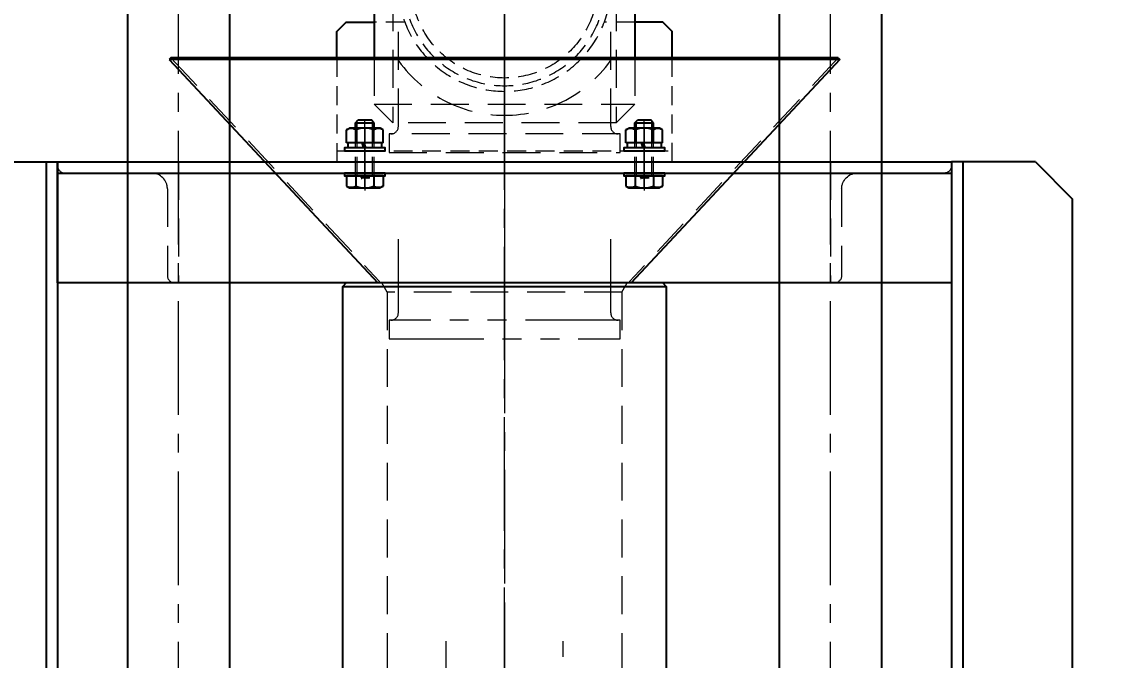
# Model space of a CAD drawing. Header units: millimetres. Extents: x 0 to 49006, y -7876 to 6995.
# Drawn here: x 28976 to 29555, y 2255 to 2598 of the extents above; entities that cross this region are included whole.
import ezdxf
from ezdxf import colors
from ezdxf.entities.mleader import LeaderData, LeaderLine
from ezdxf.enums import TextEntityAlignment as Align
from ezdxf.math import Vec2, Vec3
from ezdxf.xclip import XClip

# ---------------------------------------------------------------- set-up
doc = ezdxf.new("R2010")
doc.units = ezdxf.units.MM
doc.header["$LTSCALE"] = 3.2
doc.header["$XCLIPFRAME"] = 0
for name, pattern in [('CENTER2', [28.575, 19.05, -3.175, 3.175, -3.175]), ('HIDDEN', [9.525, 6.35, -3.175]), ('HIDDEN2', [4.7625, 3.175, -1.5875]), ('PHANTOM2', [31.75, 15.875, -3.175, 3.175, -3.175, 3.175, -3.175])]:
    doc.linetypes.add(name, pattern=pattern)
for name, color, linetype, lineweight in [('01_NORMAL', 7, 'Continuous', 25), ('01_外形線', 7, 'Continuous', 25), ('02_細線', 5, 'Continuous', 13), ('03_かくれ線', 6, 'HIDDEN2', 13), ('04_HIDDEN', 2, 'HIDDEN', 13), ('04_中心線', 1, 'CENTER2', 9), ('05_CENTER', 4, 'CENTER2', 13), ('06_PHANTOM', 2, 'PHANTOM2', 13), ('08_DIM', 3, 'Continuous', 13)]:
    doc.layers.add(name, color=color, linetype=linetype, lineweight=lineweight)
doc.layers.add('10_DRAFT', color=8, linetype='Continuous', lineweight=0, plot=False)
doc.styles.add('KSS_TXT_L', font='txt.shx', dxfattribs={"height": 36, "bigfont": 'extfont2.shx'})
doc.styles.get("Standard").update_dxf_attribs({"font": 'txt.shx', "bigfont": 'extfont2.shx'})
doc.styles.add('寸法用', font='simplex.shx', dxfattribs={"width": 0.8, "bigfont": '@extfont2.shx'})

# ---------------------------------------------------------------- blocks, each defined once
blk = doc.blocks.new('A$C402B3D07_1_1')
at = {"color": 0}
for p, q in [((0, 0), (-65, 0)), ((-65, -2), (-65, 0)), ((0, 0), (0, -65)), ((-61, -6), (-14.5, -6)), ((-6, -14.5), (-6, -61)), ((-2, -65), (0, -65))]:
    blk.add_line(p, q, dxfattribs=at)
for centre, radius, start, end in [((-61, -2), 4, 180, 270), ((-14.5, -14.5), 8.5, 0, 90), ((-2, -61), 4, 180, 270)]:
    blk.add_arc(centre, radius, start, end, dxfattribs=at)
blk = doc.blocks.new('A$C475E39BB_1_1')
at = {"color": 0}
for p, q in [((-285, 550), (-240, 550)), ((-246, 550), (-246, 38.81)), ((-240, 550), (-240, 38.81)), ((240, 550), (240, 38.81)), ((285, 550), (240, 550)), ((246, 550), (246, 38.81)), ((285, 550), (305, 530)), ((-240, 544), (240, 544)), ((305, 38.81), (305, 530))]:
    blk.add_line(p, q, dxfattribs=at)
blk.add_lwpolyline([(-240, 550), (240, 550), (240, 485), (-240, 485)], close=True, dxfattribs=at)
at = {"layer": '05_CENTER'}
for p, q in [((0, 567.55), (0, -1475.34)), ((-75, 559.23), (-75, 534.56)), ((75, 559.23), (75, 534.56))]:
    blk.add_line(p, q, dxfattribs=at)
at = {"layer": '04_HIDDEN'}
blk.add_blockref('A$C402B3D07_1_1', (-175, 550), dxfattribs=at)
at = {"layer": '04_HIDDEN', "xscale": -1}
blk.add_blockref('A$C402B3D07_1_1', (175, 550), dxfattribs=at)
blk = doc.blocks.new('KNCLSS10-25-12a_1_1')
at = {"color": 0}
blk.add_lwpolyline([(12.5, -44), (-12.5, -44), (-12.5, 0), (12.5, 0)], close=True, dxfattribs=at)
at = {"layer": '04_HIDDEN', "color": 0}
for p, q in [((-5, 0), (-5, -44)), ((5, 0), (5, -44))]:
    blk.add_line(p, q, dxfattribs=at)
at = {"layer": '10_DRAFT'}
blk.add_line((0, 0), (0, -44), dxfattribs=at)
blk = doc.blocks.new('A$C114414DD_1_1')
at = {"color": 0}
for p, q in [((10, 16), (10, -34.18)), ((150, 16), (150, -34.18))]:
    blk.add_line(p, q, dxfattribs=at)
blk.add_lwpolyline([(180, 31), (-20, 31), (-20, 16), (180, 16)], close=True, dxfattribs=at)
at = {"color": 3}
for points in [[(10, 16), (10, 13), (7, 16), (7, 16)], [(150, 16), (150, 13), (153, 16), (153, 16)]]:
    blk.add_lwpolyline(points, close=True, dxfattribs=at)
at = {"layer": '04_HIDDEN'}
for p, q in [((20, 31), (20, -69)), ((140, 31), (140, -69)), ((10, -34.18), (10, -59)), ((150, -34.18), (150, -59)), ((10, -59), (20, -69)), ((10, -59), (150, -59)), ((150, -59), (140, -69)), ((140, -69), (20, -69))]:
    blk.add_line(p, q, dxfattribs=at)
at = {"layer": '05_CENTER'}
for p, q in [((-7.5, 38.35), (-7.5, 8.21)), ((167.5, 38.35), (167.5, 8.21))]:
    blk.add_line(p, q, dxfattribs=at)
at = {"layer": '10_DRAFT'}
blk.add_line((80, 31), (80, -69), dxfattribs=at)
blk = doc.blocks.new('A$C479D0D79_1_1')
at = {"color": 0, "linetype": 'CENTER2'}
blk.add_line((0, -79), (0, 14), dxfattribs=at)
at = {"color": 0}
for p, q in [((-9.81, 11), (9.81, 11)), ((-9.81, 4), (-9.81, 11)), ((-4.91, 4), (-4.91, 11)), ((4.91, 4), (4.91, 11)), ((9.81, 4), (9.81, 11)), ((-11, 1.5), (11, 1.5)), ((-11, 1.5), (-11, 0)), ((-11, 0), (11, 0)), ((9.81, 4), (-9.81, 4)), ((-9.25, 4), (-9.25, 1.5)), ((0, 1.5), (-2.5, 4)), ((0, 4), (2.5, 1.5)), ((9.25, 1.5), (9.25, 4)), ((11, 0), (11, 1.5))]:
    blk.add_line(p, q, dxfattribs=at)
at = {"color": 0, "linetype": 'HIDDEN'}
for p, q in [((-5, -76), (-5, 0)), ((5, -76), (5, 0)), ((-5, -44), (5, -44)), ((-4.19, -76), (-4.19, -44)), ((4.19, -76), (4.19, -44)), ((-5, -76), (5, -76))]:
    blk.add_line(p, q, dxfattribs=at)
at = {"layer": '10_DRAFT', "style": 'KSS_TXT_L'}
blk.add_text('BT-M10x80L,SW,PW', height=0.3, dxfattribs=at).set_placement((5.04, 10.66))
blk = doc.blocks.new('A$C51A90D84_1_1')
at = {"rotation": 180}
for p in [(-7.5, -9), (167.5, -9)]:
    blk.add_blockref('A$C479D0D79_1_1', p, dxfattribs=at)
at = {"color": 4}
for p in [(-7.5, 50), (167.5, 50)]:
    blk.add_blockref('KNCLSS10-25-12a_1_1', p, dxfattribs=at)
blk.add_blockref('A$C114414DD_1_1', (0, -25))
blk = doc.blocks.new('SD5-500-NCa_1_1')
at = {"layer": '05_CENTER', "color": 0}
blk.add_line((325.81, 0), (508.24, 0), dxfattribs=at)
at = {"layer": '06_PHANTOM', "color": 0}
for p, q in [((427, 31.5), (337.25, 31.5)), ((337.25, -31.5), (427, -31.5))]:
    blk.add_line(p, q, dxfattribs=at)
blk = doc.blocks.new('M10Tz_1_1')
at = {"color": 0}
for radius in [5, 4]:
    blk.add_circle((0, 0), radius, dxfattribs=at)
at = {"layer": '05_CENTER'}
for p, q in [((0, -8.34), (0, 8.34)), ((8.34, 0), (-8.34, 0))]:
    blk.add_line(p, q, dxfattribs=at)
blk = doc.blocks.new('A$C311A3C4E_1_1')
at = {"color": 0}
for p, q in [((-47, 100), (-57, 90)), ((-47, 100), (47, 100)), ((47, 100), (57, 90)), ((-57, -11), (-57, 90)), ((-57, 90), (57, 90)), ((57, -11), (57, 90))]:
    blk.add_line(p, q, dxfattribs=at)
blk.add_lwpolyline([(-62, -25), (62, -25), (62, -15), (-62, -15)], close=True, dxfattribs=at)
for centre, start, end in [((-61, -11), 270, 0), ((61, -11), 180, 270)]:
    blk.add_arc(centre, 4, start, end, dxfattribs=at)
at = {"layer": '04_HIDDEN'}
for p, q in [((-28.5, 100), (-28.5, 58)), ((-27.42, 100), (-27.42, 58)), ((27.42, 100), (27.42, 58)), ((28.5, 100), (28.5, 58))]:
    blk.add_line(p, q, dxfattribs=at)
blk.add_lwpolyline([(29, 50), (29, 58), (-29, 58), (-29, 50)], close=True, dxfattribs=at)
at = {"layer": '05_CENTER'}
blk.add_line((0, 106.37), (0, -32.77), dxfattribs=at)
at = {"color": 0}
blk.add_blockref('M10Tz_1_1', (0, 75), dxfattribs=at)
blk = doc.blocks.new('A$C2EB33B8C_1_1')
at = {"color": 4, "rotation": 270}
blk.add_blockref('SD5-500-NCa_1_1', (0, -90), dxfattribs=at)
at = {"layer": '04_HIDDEN'}
blk.add_blockref('A$C311A3C4E_1_1', (0, -140), dxfattribs=at)
at = {"layer": '06_PHANTOM'}
ref = blk.add_blockref('A$C311A3C4E_1_1', (0, -240), dxfattribs=at)
XClip(ref).set_block_clipping_path([(-70.2445886417, -34.9982133281), (71.1812040243, 28.5897260559)])
blk = doc.blocks.new('A$C55F72951_1_1')
at = {"color": 0}
for p, q in [((-179.12, 600.82), (-180, 600)), ((-180, 600), (-68, 480)), ((180, 600), (68, 480)), ((179.12, 600.82), (180, 600)), ((87, 478), (-87, 478))]:
    blk.add_line(p, q, dxfattribs=at)
for p, q in [((180, 600), (-180, 600)), ((179.12, 600.82), (-179.12, 600.82))]:
    blk.add_line(p, q)
blk.add_lwpolyline([(-87, 50), (87, 50), (87, 478), (85, 480), (-85, 480), (-87, 478)], close=True, dxfattribs=at)
at = {"color": 3}
for centre, start, end in [((-68, 480), 0, 43.02507), ((68, 480), 136.97493, 180)]:
    blk.add_arc(centre, 1.03, start, end, dxfattribs=at)
at = {"layer": '04_HIDDEN'}
for p, q in [((-179.12, 600.82), (-67.12, 480.82)), ((179.12, 600.82), (67.12, 480.82)), ((-68, 480), (-67.12, 480.82)), ((68, 480), (67.12, 480.82)), ((-63, 475), (-65.89, 480)), ((-63, 475), (-63, 0)), ((63, 475), (-63, 475)), ((63, 475), (65.89, 480)), ((63, 475), (63, 0))]:
    blk.add_line(p, q, dxfattribs=at)
blk.add_arc((0, 640), 70, 214.03724, 325.96276, dxfattribs=at)
at = {"layer": '05_CENTER'}
blk.add_line((0, -18.69), (0, 613.4), dxfattribs=at)
blk = doc.blocks.new('A$C06BC4911_1_1')
at = {"color": 0}
for p, q in [((-27.5, -2), (27.5, -2)), ((-27.5, -658), (27.5, -658))]:
    blk.add_line(p, q, dxfattribs=at)
blk.add_lwpolyline([(25.5, 0), (-25.5, 0), (-27.5, -2), (-27.5, -658), (-25.5, -660), (25.5, -660), (27.5, -658), (27.5, -2)], close=True, dxfattribs=at)
at = {"layer": '01_NORMAL'}
for p, q in [((-19, 90), (-21, 88)), ((21, 88), (19, 90)), ((-19, -750), (-21, -748)), ((21, -748), (19, -750))]:
    blk.add_line(p, q, dxfattribs=at)
at = {"layer": '04_HIDDEN'}
for p, q in [((-19, 90), (-21, 88)), ((-21, 88), (-21, 0)), ((-21, 88), (21, 88)), ((-19.69, 50), (-19.69, 89.31)), ((19, 90), (-19, 90)), ((21, 88), (19, 90)), ((19.69, 50), (19.69, 89.31)), ((21, 0), (21, 88)), ((-21, 50), (21, 50)), ((-21, -748), (-21, -660)), ((21, -660), (21, -748)), ((-21, -710), (21, -710)), ((-19.69, -710), (-19.69, -749.31)), ((19.69, -710), (19.69, -749.31)), ((-19, -750), (-21, -748)), ((-21, -748), (21, -748)), ((-19, -750), (-21, -748)), ((-21, -748), (21, -748)), ((19, -750), (-19, -750)), ((19, -750), (-19, -750)), ((21, -748), (19, -750)), ((21, -748), (19, -750))]:
    blk.add_line(p, q, dxfattribs=at)
at = {"layer": '05_CENTER'}
blk.add_line((0, -757.92), (0, 97.92), dxfattribs=at)
blk = doc.blocks.new('A$C71905DCD_1_1')
for name, p in [('A$C06BC4911_1_1', (-450, 715)), ('A$C06BC4911_1_1', (-100, 715)), ('A$C55F72951_1_1', (-275, 5))]:
    blk.add_blockref(name, p)
blk = doc.blocks.new('A$C5A567FE3_1_1')
for name, p in [('A$C2EB33B8C_1_1', (-275, 720)), ('A$C71905DCD_1_1', (0, 0)), ('A$C51A90D84_1_1', (-355, 665))]:
    blk.add_blockref(name, p)
blk = doc.blocks.new('*U2310')
at = {"layer": '04_中心線', "color": 0, "linetype": 'CENTER2', "transparency": 16777216}
for p, q in [((0, 11.43), (0, 333.5)), ((-60.65, 0), (-11.43, 0)), ((11.43, 0), (60.65, 0)), ((0, -60.65), (0, -11.43))]:
    blk.add_line(p, q, dxfattribs=at)
at = {"layer": '04_中心線', "color": 0, "linetype": 'Continuous', "transparency": 16777216}
for p, q in [((-5.715, 0), (5.715, 0)), ((0, -5.715), (0, 5.715))]:
    blk.add_line(p, q, dxfattribs=at)
blk = doc.blocks.new('AM_BALLOON1')
at = {"transparency": 16777216}
blk.add_circle((0, 0), 5, dxfattribs=at)
blk.add_attdef('B_NUMBER', text='', height=3, dxfattribs=at).set_placement((0, 0), align=Align.MIDDLE_CENTER)
blk = doc.blocks.new('_OPEN')
at = {"color": 0, "linetype": 'ByBlock'}
for p, q in [((-1, 0.167), (0, 0)), ((0, 0), (-1, -0.167)), ((0, 0), (-1, 0))]:
    blk.add_line(p, q, dxfattribs=at)

msp = doc.modelspace()

# ---------------------------------------------------------------- linework, layer by layer
for points in [[(29145.416, 2578.271), (29145.416, 2592.453), (29150.416, 2597.453), (29165.416, 2597.453)], [(29325.416, 2578.271), (29325.416, 2592.453), (29320.416, 2597.453), (29305.416, 2597.453)]]:
    msp.add_lwpolyline(points)
at = {"layer": '01_外形線'}
for points in [[(29155.416, 2543.453), (29156.916, 2544.953)], [(29155.416, 2543.453), (29165.416, 2543.453)], [(29155.416, 2540.603), (29155.416, 2543.453)], [(29156.916, 2544.953), (29163.916, 2544.953)], [(29165.416, 2543.453), (29163.916, 2544.953)], [(29165.416, 2540.603), (29165.416, 2543.453)], [(29305.416, 2543.453), (29306.916, 2544.953)], [(29305.416, 2543.453), (29315.416, 2543.453)], [(29305.416, 2540.603), (29305.416, 2543.453)], [(29306.916, 2544.953), (29313.916, 2544.953)], [(29315.416, 2543.453), (29313.916, 2544.953)], [(29315.416, 2540.603), (29315.416, 2543.453)], [(29150.601, 2539.699), (29152.166, 2540.603)], [(29150.601, 2532.603), (29150.601, 2539.699)], [(29168.666, 2540.603), (29152.166, 2540.603)], [(29155.508, 2532.603), (29155.508, 2539.699)], [(29165.323, 2532.603), (29165.323, 2539.699)], [(29170.231, 2539.699), (29168.666, 2540.603)], [(29170.231, 2532.603), (29170.231, 2539.699)], [(29300.601, 2539.699), (29302.166, 2540.603)], [(29300.601, 2532.603), (29300.601, 2539.699)], [(29318.666, 2540.603), (29302.166, 2540.603)], [(29305.508, 2532.603), (29305.508, 2539.699)], [(29315.323, 2532.603), (29315.323, 2539.699)], [(29320.231, 2539.699), (29318.666, 2540.603)], [(29320.231, 2532.603), (29320.231, 2539.699)], [(29170.231, 2532.603), (29150.601, 2532.603)], [(29159.006, 2532.603), (29151.216, 2532.603)], [(29151.216, 2532.603), (29151.216, 2529.953)], [(29159.916, 2529.953), (29159.006, 2532.603)], [(29169.616, 2532.603), (29160.006, 2532.603)], [(29160.916, 2529.953), (29160.006, 2532.603)], [(29169.616, 2529.953), (29169.616, 2532.603)], [(29320.231, 2532.603), (29300.601, 2532.603)], [(29309.006, 2532.603), (29301.216, 2532.603)], [(29301.216, 2532.603), (29301.216, 2529.953)], [(29309.916, 2529.953), (29309.006, 2532.603)], [(29319.616, 2532.603), (29310.006, 2532.603)], [(29310.916, 2529.953), (29310.006, 2532.603)], [(29319.616, 2529.953), (29319.616, 2532.603)], [(29159.916, 2529.953), (29151.216, 2529.953)], [(29169.616, 2529.953), (29160.916, 2529.953)], [(29309.916, 2529.953), (29301.216, 2529.953)], [(29319.616, 2529.953), (29310.916, 2529.953)], [(29150.601, 2514.953), (29150.601, 2509.456)], [(29170.231, 2514.953), (29150.601, 2514.953)], [(29155.508, 2514.953), (29155.508, 2509.456)], [(29165.323, 2514.953), (29165.323, 2509.456)], [(29170.231, 2514.953), (29170.231, 2509.456)], [(29300.601, 2514.953), (29300.601, 2509.456)], [(29320.231, 2514.953), (29300.601, 2514.953)], [(29305.508, 2514.953), (29305.508, 2509.456)], [(29315.323, 2514.953), (29315.323, 2509.456)], [(29320.231, 2514.953), (29320.231, 2509.456)], [(29150.601, 2509.456), (29152.166, 2508.553)], [(29152.166, 2508.553), (29168.666, 2508.553)], [(29170.231, 2509.456), (29168.666, 2508.553)], [(29300.601, 2509.456), (29302.166, 2508.553)], [(29302.166, 2508.553), (29318.666, 2508.553)], [(29320.231, 2509.456), (29318.666, 2508.553)]]:
    msp.add_lwpolyline(points, dxfattribs=at)
for points in [[(29155.508, 2539.699, 0.2679491), (29150.601, 2539.699)], [(29165.323, 2539.699, 0.1841118), (29155.508, 2539.699)], [(29170.231, 2539.699, 0.2679491), (29165.323, 2539.699)], [(29305.508, 2539.699, 0.2679491), (29300.601, 2539.699)], [(29315.323, 2539.699, 0.1841118), (29305.508, 2539.699)], [(29320.231, 2539.699, 0.2679491), (29315.323, 2539.699)], [(29150.601, 2509.456, 0.2679491), (29155.508, 2509.456)], [(29155.508, 2509.456, 0.1841118), (29165.323, 2509.456)], [(29165.323, 2509.456, 0.2679491), (29170.231, 2509.456)], [(29300.601, 2509.456, 0.2679491), (29305.508, 2509.456)], [(29305.508, 2509.456, 0.1841118), (29315.323, 2509.456)], [(29315.323, 2509.456, 0.2679491), (29320.231, 2509.456)]]:
    msp.add_lwpolyline(points, format="xyb", dxfattribs=at)
for points in [[(29149.416, 2528.453), (29171.416, 2528.453), (29171.416, 2529.953), (29149.416, 2529.953)], [(29299.416, 2528.453), (29321.416, 2528.453), (29321.416, 2529.953), (29299.416, 2529.953)], [(29171.416, 2516.453), (29149.416, 2516.453), (29149.416, 2514.953), (29171.416, 2514.953)], [(29321.416, 2516.453), (29299.416, 2516.453), (29299.416, 2514.953), (29321.416, 2514.953)]]:
    msp.add_lwpolyline(points, close=True, dxfattribs=at)
at = {"layer": '02_細線'}
for points in [[(29156.316, 2540.603), (29156.316, 2544.353)], [(29164.516, 2540.603), (29164.516, 2544.353)], [(29306.316, 2540.603), (29306.316, 2544.353)], [(29314.516, 2540.603), (29314.516, 2544.353)]]:
    msp.add_lwpolyline(points, dxfattribs=at)
at = {"layer": '03_かくれ線'}
for p, q in [((29181.88, 2597.453), (29165.416, 2597.453)), ((29305.416, 2597.453), (29288.952, 2597.453)), ((29145.416, 2578.271), (29145.416, 2522.453)), ((29325.416, 2522.453), (29325.416, 2578.271)), ((29145.416, 2528.453), (29325.416, 2528.453)), ((29145.416, 2522.453), (29325.416, 2522.453))]:
    msp.add_line(p, q, dxfattribs=at)
for points in [[(29155.416, 2514.953), (29155.416, 2540.603)], [(29156.316, 2514.953), (29156.316, 2540.603)], [(29164.516, 2514.953), (29164.516, 2540.603)], [(29165.416, 2514.953), (29165.416, 2540.603)], [(29305.416, 2514.953), (29305.416, 2540.603)], [(29306.316, 2514.953), (29306.316, 2540.603)], [(29314.516, 2514.953), (29314.516, 2540.603)], [(29315.416, 2514.953), (29315.416, 2540.603)]]:
    msp.add_lwpolyline(points, dxfattribs=at)
msp.add_circle((29235.416, 2617.453), 50, dxfattribs=at)
for radius, start, end in [(57.15, 152.938725, 27.061275), (54.15, 151.304949, 28.695051)]:
    msp.add_arc((29235.416, 2617.453), radius, start, end, dxfattribs=at)
at = {"layer": '04_中心線'}
for p, q in [((29235.416, 2573.181), (29235.416, 2510.469)), ((29160.416, 2540.469), (29160.416, 2510.469)), ((29310.416, 2540.469), (29310.416, 2510.469))]:
    msp.add_line(p, q, dxfattribs=at)
for points in [[(29160.416, 2508.553), (29160.416, 2544.953)], [(29310.416, 2508.553), (29310.416, 2544.953)], [(29160.416, 2540.603), (29160.416, 2532.603)], [(29310.416, 2540.603), (29310.416, 2532.603)], [(29160.416, 2532.603), (29160.416, 2529.953)], [(29310.416, 2532.603), (29310.416, 2529.953)], [(29160.416, 2529.953), (29160.416, 2528.453)], [(29310.416, 2529.953), (29310.416, 2528.453)]]:
    msp.add_lwpolyline(points, dxfattribs=at)

# ---------------------------------------------------------------- block references
for name, p in [('A$C5A567FE3_1_1', (29510.416, 1972.453)), ('A$C475E39BB_1_1', (29235.416, 1972.453))]:
    msp.add_blockref(name, p)
at = {"layer": '04_中心線', "linetype": 'CENTER2'}
msp.add_blockref('*U2310', (29235.416, 2617.453), dxfattribs=at)

# ---------------------------------------------------------------- texts
at = {"layer": '03_かくれ線', "style": '寸法用', "width": 0.8}
for p in [(29163.008, 2514.59), (29313.008, 2514.59)]:
    msp.add_text('M10×25', height=1, rotation=180, dxfattribs=at).set_placement(p)

# ---------------------------------------------------------------- leaders
at = {"layer": '08_DIM'}
ml = msp.add_multileader_block('Standard', dxfattribs=at)
ml.set_content('AM_BALLOON1', color=256, scale=10)
ml.set_attribute('B_NUMBER', 'H', width=0)
ml.set_leader_properties(color=256, linetype='ByLayer', lineweight=-1)
ml.set_arrow_properties(name='OPEN')
ml.build(insert=Vec2(0, 0))
ml.multileader.update_dxf_attribs({"leader_type": 0, "has_dogleg": 0, "text_right_attachment_type": 6, "dogleg_length": 0, "arrow_head_size": 20, "scale": 10, "block_connection_type": 1})
ctx = ml.context
ctx.base_point, ctx.scale, ctx.char_height, ctx.arrow_head_size, ctx.landing_gap_size, ctx.plane_origin = Vec3(34758.24, 4676.115), 10, 40, 20, 20, Vec3(34837.832, 4676.156)
ctx.right_attachment, ctx.attachment_type = 6, 1
notes = []
notes.append((ctx, [(0, (0, 0, 0), (0, 0), (1, 0), 1, [])]))
ctx.block.insert = Vec3(34758.24, 4676.115)
ml = msp.add_multileader_block('Standard', dxfattribs=at)
ml.set_content('AM_BALLOON1', color=256, scale=10)
ml.set_attribute('B_NUMBER', 'G', width=0)
ml.set_leader_properties(color=256, linetype='ByLayer', lineweight=-1)
ml.set_arrow_properties(name='OPEN')
ml.build(insert=Vec2(0, 0))
ml.multileader.update_dxf_attribs({"leader_type": 0, "has_dogleg": 0, "text_right_attachment_type": 6, "dogleg_length": 0, "arrow_head_size": 20, "scale": 10, "block_connection_type": 1})
ctx = ml.context
ctx.base_point, ctx.scale, ctx.char_height, ctx.arrow_head_size, ctx.landing_gap_size, ctx.plane_origin = Vec3(34758.24, 4537.505), 10, 40, 20, 20, Vec3(34837.832, 4537.546)
ctx.right_attachment, ctx.attachment_type = 6, 1
notes.append((ctx, [(0, (0, 0, 0), (0, 0), (1, 0), 1, [])]))
ctx.block.insert = Vec3(34758.24, 4537.505)
ml = msp.add_multileader_block('Standard', dxfattribs=at)
ml.set_content('AM_BALLOON1', color=256, scale=10)
ml.set_attribute('B_NUMBER', 'F', width=0)
ml.set_leader_properties(color=256, linetype='ByLayer', lineweight=-1)
ml.set_arrow_properties(name='OPEN')
ml.build(insert=Vec2(0, 0))
ml.multileader.update_dxf_attribs({"leader_type": 0, "has_dogleg": 0, "text_right_attachment_type": 6, "dogleg_length": 0, "arrow_head_size": 20, "scale": 10, "block_connection_type": 1})
ctx = ml.context
ctx.base_point, ctx.scale, ctx.char_height, ctx.arrow_head_size, ctx.landing_gap_size, ctx.plane_origin = Vec3(34758.24, 4398.895), 10, 40, 20, 20, Vec3(34837.832, 4398.936)
ctx.right_attachment, ctx.attachment_type = 6, 1
notes.append((ctx, [(0, (0, 0, 0), (0, 0), (1, 0), 1, [])]))
ctx.block.insert = Vec3(34758.24, 4398.895)
ml = msp.add_multileader_block('Standard', dxfattribs=at)
ml.set_content('AM_BALLOON1', color=256, scale=10)
ml.set_attribute('B_NUMBER', 'E', width=0)
ml.set_leader_properties(color=256, linetype='ByLayer', lineweight=-1)
ml.set_arrow_properties(name='OPEN')
ml.build(insert=Vec2(0, 0))
ml.multileader.update_dxf_attribs({"leader_type": 0, "has_dogleg": 0, "text_right_attachment_type": 6, "dogleg_length": 0, "arrow_head_size": 20, "scale": 10, "block_connection_type": 1})
ctx = ml.context
ctx.base_point, ctx.scale, ctx.char_height, ctx.arrow_head_size, ctx.landing_gap_size, ctx.plane_origin = Vec3(34758.24, 4260.285), 10, 40, 20, 20, Vec3(34837.832, 4260.325)
ctx.right_attachment, ctx.attachment_type = 6, 1
notes.append((ctx, [(0, (0, 0, 0), (0, 0), (1, 0), 1, [])]))
ctx.block.insert = Vec3(34758.24, 4260.285)
ml = msp.add_multileader_block('Standard', dxfattribs=at)
ml.set_content('AM_BALLOON1', color=256, scale=10)
ml.set_attribute('B_NUMBER', 'T', width=0)
ml.set_leader_properties(color=256, linetype='ByLayer', lineweight=-1)
ml.set_arrow_properties(name='OPEN')
ml.build(insert=Vec2(0, 0))
ml.multileader.update_dxf_attribs({"leader_type": 0, "has_dogleg": 0, "text_right_attachment_type": 6, "dogleg_length": 0, "arrow_head_size": 20, "scale": 10, "block_connection_type": 1})
ctx = ml.context
ctx.base_point, ctx.scale, ctx.char_height, ctx.arrow_head_size, ctx.landing_gap_size, ctx.plane_origin = Vec3(34888.38, 3645.663), 10, 40, 20, 20, Vec3(34967.973, 3645.704)
ctx.right_attachment, ctx.attachment_type = 6, 1
notes.append((ctx, [(0, (0, 0, 0), (0, 0), (1, 0), 1, [])]))
ctx.block.insert = Vec3(34888.38, 3645.663)
for ctx, leaders in notes:
    for number, flags, end, landing, length, lines in leaders:
        leader = LeaderData()
        leader.index, (leader.has_last_leader_line, leader.has_dogleg_vector, leader.attachment_direction) = number, flags
        leader.last_leader_point, leader.dogleg_vector, leader.dogleg_length = Vec3(end), Vec3(landing), length
        for number, points, colour, breaks in lines:
            line = LeaderLine()
            line.index, line.vertices, line.color, line.breaks = number, Vec3.list(points), colors.encode_raw_color(colour), breaks
            leader.lines.append(line)
        ctx.leaders.append(leader)

doc.saveas('drawing.dxf')
